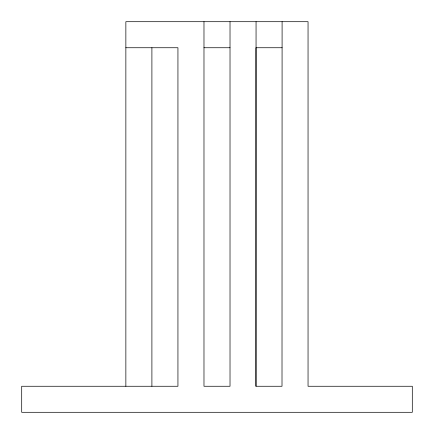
<?xml version="1.0" encoding="UTF-8"?>
<svg xmlns="http://www.w3.org/2000/svg" width="434" height="434" viewBox="0 0 434 434"><rect width="100%" height="100%" fill="white"/><g stroke="black" fill="none" stroke-linecap="round" stroke-linejoin="round"><path stroke-width="0.65" d="M282.1 21.7L282.008 386.26L255.968 386.26L256.06 21.7M125.86 47.74L177.94 47.74L177.94 386.26L21.7 386.26L21.7 412.3L412.3 412.3L412.3 386.26L308.048 386.26L308.048 21.7L125.86 21.7L125.86 386.26M203.98 47.74L230.02 47.74M282.1 47.74L255.968 47.74L255.968 386.26M230.02 21.7L230.02 386.26L203.98 386.26L203.98 21.7M151.9 47.74L151.9 386.26"/></g></svg>
